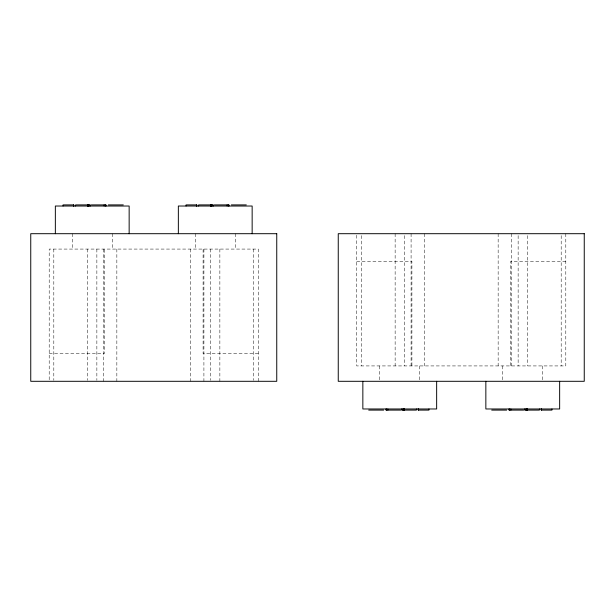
<?xml version="1.0" encoding="UTF-8"?>
<svg xmlns="http://www.w3.org/2000/svg" width="615" height="615" viewBox="0 0 615 615"><rect width="100%" height="100%" fill="white"/><g stroke="black" fill="none" stroke-linecap="round" stroke-linejoin="round"><path stroke-width="0.46" stroke-dasharray="3.08 2.31" d="M356.7 261.375L411.904 261.375L411.904 365.925M565.8 261.375L510.596 261.375L510.596 365.925M49.2 353.625L104.404 353.625L104.404 249.075M258.3 353.625L203.096 353.625L203.096 249.075M565.8 233.7L565.8 365.925L356.7 365.925L356.7 233.7M561.188 235.614L561.188 365.925M542.738 365.925L542.738 381.3M527.363 235.614L527.363 365.925M518.138 235.614L518.138 365.925M511.411 233.7L511.411 365.925M502.763 365.925L502.763 381.3M498.15 233.7L498.15 365.925M424.35 233.7L424.35 365.925M419.738 365.925L419.738 381.3M411.089 233.7L411.089 365.925M404.363 235.614L404.363 365.925M395.138 233.7L395.138 365.925M379.763 365.925L379.763 381.3M361.312 235.614L361.312 365.925M258.3 381.3L258.3 249.075L49.2 249.075L49.2 381.3M253.688 249.075L253.688 380.339M235.238 233.7L235.238 249.075M219.863 249.075L219.863 381.3M210.638 249.075L210.638 380.339M203.911 249.075L203.911 381.3M195.263 233.7L195.263 249.075M190.65 249.075L190.65 381.3M116.85 249.075L116.85 381.3M112.238 233.7L112.238 249.075M103.589 249.075L103.589 381.3M96.863 249.075L96.863 380.339M87.638 249.075L87.638 380.339M72.263 233.7L72.263 249.075M53.812 249.075L53.812 380.339"/><path stroke-width="0.92" d="M91.335 204.903L106.041 204.903L106.041 205.994M108.317 204.903L123.292 204.903M214.335 204.903L229.041 204.903L229.041 205.994M231.317 204.903L246.292 204.903M368.708 410.097L383.683 410.097M400.665 410.097L385.959 410.097L385.959 409.006M491.708 410.097L506.683 410.097M523.665 410.097L508.959 410.097L508.959 409.006M559.65 381.3L559.65 408.975L485.85 408.975L485.85 381.3M551.939 409.006L551.939 410.097L541.154 410.097L541.154 409.006M541.523 409.006L541.523 410.097M539.393 409.006L539.393 410.097L524.818 410.097L524.818 409.006M527.439 409.006L527.439 410.097M527.063 409.006L527.063 410.097M526.817 409.006L526.817 410.097M526.448 409.006L526.448 410.097M525.179 409.006L525.179 410.097M510.873 409.006L510.873 410.097M509.535 409.006L509.535 410.097M436.65 381.3L436.65 408.975L362.85 408.975L362.85 381.3M428.939 409.006L428.939 410.097L418.154 410.097L418.154 409.006M418.523 409.006L418.523 410.097M416.393 409.006L416.393 410.097L401.818 410.097L401.818 409.006M404.439 409.006L404.439 410.097M404.063 409.006L404.063 410.097M403.817 409.006L403.817 410.097M403.448 409.006L403.448 410.097M402.179 409.006L402.179 410.097M387.873 409.006L387.873 410.097M386.535 409.006L386.535 410.097M252.15 233.7L252.15 206.025L178.35 206.025L178.35 233.7M228.465 204.903L228.465 205.994M227.127 204.903L227.127 205.994M213.182 205.994L213.182 204.903L198.607 204.903L198.607 205.994M212.821 204.903L212.821 205.994M211.552 204.903L211.552 205.994M211.183 204.903L211.183 205.994M210.937 204.903L210.937 205.994M210.561 204.903L210.561 205.994M196.846 205.994L196.846 204.903L186.061 204.903L186.061 205.994M196.477 204.903L196.477 205.994M129.15 233.7L129.15 206.025L55.35 206.025L55.35 233.7M105.465 204.903L105.465 205.994M104.127 204.903L104.127 205.994M90.182 205.994L90.182 204.903L75.607 204.903L75.607 205.994M89.821 204.903L89.821 205.994M88.552 204.903L88.552 205.994M88.183 204.903L88.183 205.994M87.937 204.903L87.937 205.994M87.561 204.903L87.561 205.994M73.846 205.994L73.846 204.903L63.061 204.903L63.061 205.994M73.477 204.903L73.477 205.994M276.75 233.7L30.75 233.7L30.75 381.3L276.75 381.3L276.75 233.7M584.25 233.7L338.25 233.7L338.25 381.3L584.25 381.3L584.25 233.7"/></g></svg>
